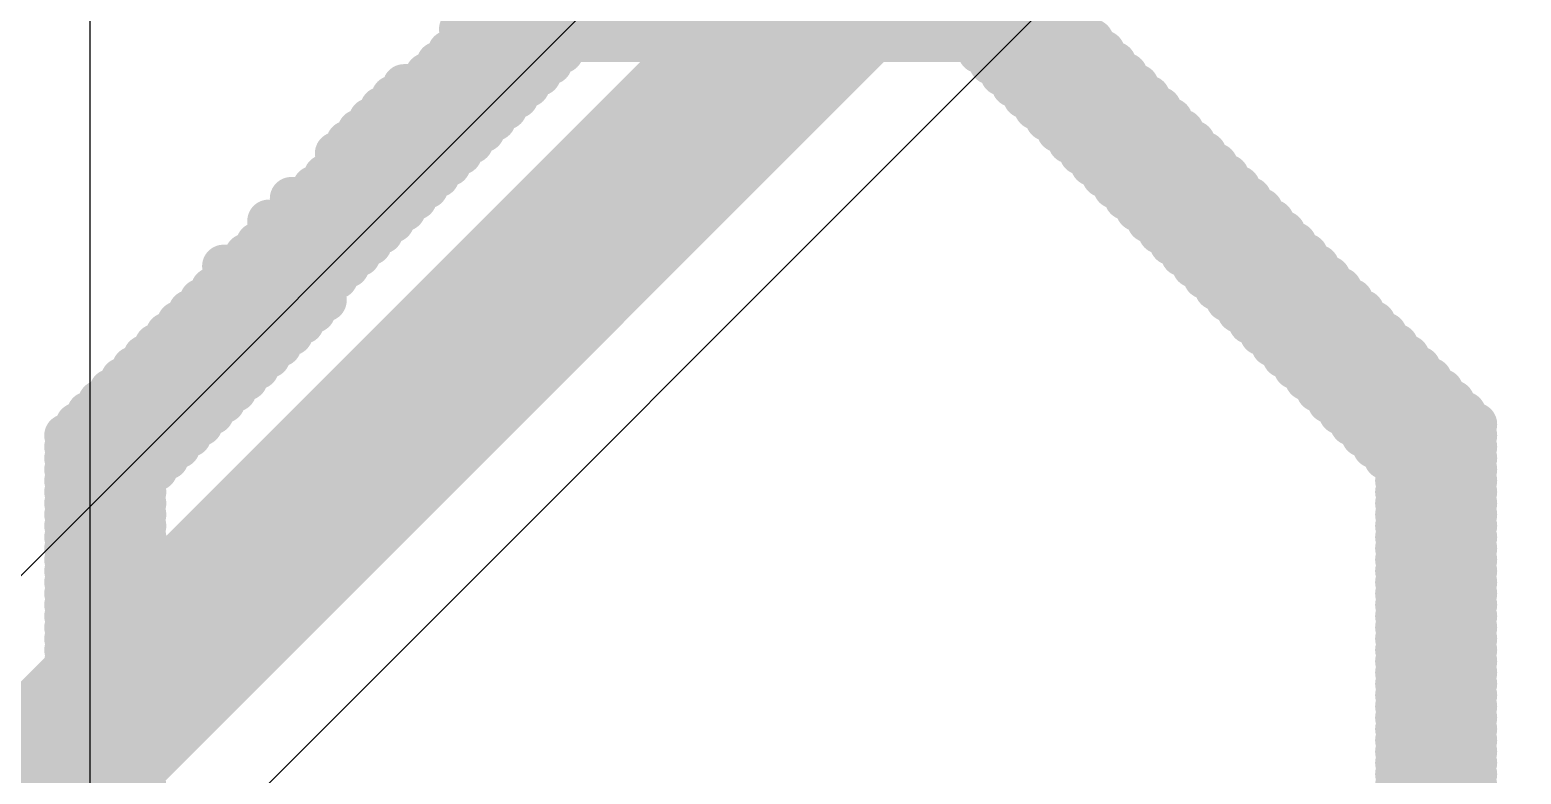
# Model space of a CAD drawing. Header units: inches. Extents: x -4 to 389, y 0 to 108.
# Drawn here: x 34.671 to 37.308, y 10.882 to 12.197 of the extents above; entities that cross this region are included whole.
import ezdxf

# ---------------------------------------------------------------- set-up
doc = ezdxf.new("R2010")
doc.units = ezdxf.units.IN
for name, color, linetype in [('Bottom Overlay', 54, 'Continuous'), ('Signal_1', 16, 'Continuous'), ('Top Layer', 1, 'Continuous')]:
    doc.layers.add(name, color=color, linetype=linetype)

msp = doc.modelspace()

# ---------------------------------------------------------------- linework, layer by layer
at = {"layer": 'Bottom Overlay', "const_width": 0.0762}
for points in [[(35.4325, 12.1984), (35.5123, 12.1984)], [(35.4724, 12.2183), (35.5322, 12.2183)], [(35.592, 12.1984), (36.3897, 12.1984)], [(36.4295, 12.2183), (36.5093, 12.2183)], [(36.4495, 12.1984), (36.5292, 12.1984)], [(35.4325, 12.1785), (35.4923, 12.1785)], [(35.5721, 12.1785), (36.4096, 12.1785)], [(36.4694, 12.1785), (36.5492, 12.1785)], [(35.4126, 12.1585), (35.4724, 12.1585)], [(35.5522, 12.1585), (35.612, 12.1585)], [(36.3498, 12.1585), (36.4295, 12.1585)], [(36.4894, 12.1585), (36.5691, 12.1585)], [(35.3727, 12.1186), (35.4325, 12.1186)], [(35.3926, 12.1386), (35.4525, 12.1386)], [(35.5123, 12.1186), (35.5721, 12.1186)], [(35.5322, 12.1386), (35.592, 12.1386)], [(36.3697, 12.1386), (36.4495, 12.1386)], [(36.3897, 12.1186), (36.4694, 12.1186)], [(36.5093, 12.1386), (36.5891, 12.1386)], [(36.5292, 12.1186), (36.609, 12.1186)], [(35.3328, 12.0987), (35.4126, 12.0987)], [(35.4923, 12.0987), (35.5522, 12.0987)], [(36.4096, 12.0987), (36.4894, 12.0987)], [(36.5492, 12.0987), (36.6289, 12.0987)], [(35.3129, 12.0788), (35.3926, 12.0788)], [(35.4724, 12.0788), (35.5322, 12.0788)], [(36.4295, 12.0788), (36.5093, 12.0788)], [(36.5691, 12.0788), (36.6489, 12.0788)], [(35.273, 12.0389), (35.3528, 12.0389)], [(35.2929, 12.0588), (35.3727, 12.0588)], [(35.4325, 12.0389), (35.4923, 12.0389)], [(35.4525, 12.0588), (35.5123, 12.0588)], [(36.4495, 12.0588), (36.5292, 12.0588)], [(36.4694, 12.0389), (36.5492, 12.0389)], [(36.5891, 12.0588), (36.6688, 12.0588)], [(36.609, 12.0389), (36.6888, 12.0389)], [(35.2531, 12.0189), (35.3328, 12.0189)], [(35.4126, 12.0189), (35.4724, 12.0189)], [(36.4894, 12.0189), (36.5691, 12.0189)], [(36.6289, 12.0189), (36.7087, 12.0189)], [(35.2331, 11.999), (35.3129, 11.999)], [(35.3926, 11.999), (35.4525, 11.999)], [(36.5093, 11.999), (36.5691, 11.999)], [(36.6489, 11.999), (36.7286, 11.999)], [(35.2132, 11.9791), (35.2929, 11.9791)], [(35.2132, 11.9591), (35.273, 11.9591)], [(35.3528, 11.9591), (35.4126, 11.9591)], [(35.3727, 11.9791), (35.4325, 11.9791)], [(36.5292, 11.9791), (36.609, 11.9791)], [(36.5492, 11.9591), (36.609, 11.9591)], [(36.6688, 11.9791), (36.7486, 11.9791)], [(36.6888, 11.9591), (36.7685, 11.9591)], [(35.1932, 11.9392), (35.2531, 11.9392)], [(35.3328, 11.9392), (35.3926, 11.9392)], [(36.5691, 11.9392), (36.6289, 11.9392)], [(36.7087, 11.9392), (36.7885, 11.9392)], [(35.1733, 11.9192), (35.2331, 11.9192)], [(35.3129, 11.9192), (35.3727, 11.9192)], [(36.5891, 11.9192), (36.6489, 11.9192)], [(36.7286, 11.9192), (36.8084, 11.9192)], [(35.1334, 11.8993), (35.2132, 11.8993)], [(35.1334, 11.8794), (35.1932, 11.8794)], [(35.273, 11.8794), (35.3328, 11.8794)], [(35.2929, 11.8993), (35.3528, 11.8993)], [(36.609, 11.8993), (36.6688, 11.8993)], [(36.6289, 11.8794), (36.6888, 11.8794)], [(36.7486, 11.8993), (36.8283, 11.8993)], [(36.7685, 11.8794), (36.8483, 11.8794)], [(35.0935, 11.8594), (35.1733, 11.8594)], [(35.2531, 11.8594), (35.3129, 11.8594)], [(36.6489, 11.8594), (36.7087, 11.8594)], [(36.7885, 11.8594), (36.8682, 11.8594)], [(35.0935, 11.8395), (35.1534, 11.8395)], [(35.2331, 11.8395), (35.2929, 11.8395)], [(36.6688, 11.8395), (36.7286, 11.8395)], [(36.8084, 11.8395), (36.8882, 11.8395)], [(35.0736, 11.8195), (35.1334, 11.8195)], [(35.2132, 11.8195), (35.273, 11.8195)], [(36.6888, 11.8195), (36.7486, 11.8195)], [(36.8283, 11.8195), (36.9081, 11.8195)], [(35.0138, 11.7797), (35.0935, 11.7797)], [(35.0537, 11.7996), (35.1135, 11.7996)], [(35.1733, 11.7797), (35.2331, 11.7797)], [(35.1932, 11.7996), (35.2531, 11.7996)], [(36.7087, 11.7996), (36.7685, 11.7996)], [(36.7286, 11.7797), (36.7885, 11.7797)], [(36.8483, 11.7996), (36.928, 11.7996)], [(36.8682, 11.7797), (36.948, 11.7797)], [(35.0138, 11.7597), (35.0736, 11.7597)], [(35.1534, 11.7597), (35.2132, 11.7597)], [(36.7486, 11.7597), (36.8084, 11.7597)], [(36.8882, 11.7597), (36.9679, 11.7597)], [(34.9938, 11.7398), (35.0537, 11.7398)], [(35.1334, 11.7398), (35.1932, 11.7398)], [(36.7685, 11.7398), (36.8283, 11.7398)], [(36.9081, 11.7398), (36.9879, 11.7398)], [(34.954, 11.6999), (35.0138, 11.6999)], [(34.9739, 11.7198), (35.0337, 11.7198)], [(35.0935, 11.6999), (35.1733, 11.6999)], [(35.1135, 11.7198), (35.1932, 11.7198)], [(36.7885, 11.7198), (36.8483, 11.7198)], [(36.8084, 11.6999), (36.8682, 11.6999)], [(36.928, 11.7198), (37.0078, 11.7198)], [(36.948, 11.6999), (37.0277, 11.6999)], [(34.934, 11.68), (34.9938, 11.68)], [(35.0736, 11.68), (35.1534, 11.68)], [(36.8283, 11.68), (36.8882, 11.68)], [(36.9679, 11.68), (37.0477, 11.68)], [(34.9141, 11.66), (34.9739, 11.66)], [(35.0537, 11.66), (35.1334, 11.66)], [(36.8483, 11.66), (36.9081, 11.66)], [(36.9879, 11.66), (37.0676, 11.66)], [(34.8742, 11.6201), (34.934, 11.6201)], [(34.8941, 11.6401), (34.954, 11.6401)], [(35.0138, 11.6201), (35.0935, 11.6201)], [(35.0337, 11.6401), (35.1135, 11.6401)], [(36.8682, 11.6401), (36.928, 11.6401)], [(36.8882, 11.6201), (36.948, 11.6201)], [(37.0078, 11.6401), (37.0876, 11.6401)], [(37.0277, 11.6201), (37.1075, 11.6201)], [(34.8543, 11.6002), (34.9141, 11.6002)], [(34.9938, 11.6002), (35.0736, 11.6002)], [(36.9081, 11.6002), (36.9679, 11.6002)], [(37.0477, 11.6002), (37.1274, 11.6002)], [(34.8343, 11.5803), (34.8941, 11.5803)], [(34.9739, 11.5803), (35.0537, 11.5803)], [(36.928, 11.5803), (36.9879, 11.5803)], [(37.0676, 11.5803), (37.1474, 11.5803)], [(34.7944, 11.5404), (34.8543, 11.5404)], [(34.8144, 11.5603), (34.8742, 11.5603)], [(34.934, 11.5404), (35.0138, 11.5404)], [(34.954, 11.5603), (35.0337, 11.5603)], [(36.948, 11.5603), (37.0078, 11.5603)], [(36.9679, 11.5404), (37.0277, 11.5404)], [(37.0876, 11.5603), (37.1673, 11.5603)], [(37.1075, 11.5404), (37.1873, 11.5404)], [(34.7745, 11.5204), (34.8343, 11.5204)], [(34.9141, 11.5204), (34.9938, 11.5204)], [(36.9879, 11.5204), (37.0477, 11.5204)], [(37.1274, 11.5204), (37.2072, 11.5204)], [(34.7546, 11.5005), (34.8144, 11.5005)], [(34.8941, 11.5005), (34.9739, 11.5005)], [(37.0078, 11.5005), (37.0676, 11.5005)], [(37.1474, 11.5005), (37.2271, 11.5005)], [(34.7346, 11.4806), (34.7944, 11.4806)], [(34.7346, 11.4606), (34.7944, 11.4606)], [(34.8543, 11.4606), (34.934, 11.4606)], [(34.8742, 11.4806), (34.954, 11.4806)], [(37.0277, 11.4806), (37.0876, 11.4806)], [(37.0477, 11.4606), (37.1075, 11.4606)], [(37.1673, 11.4806), (37.2271, 11.4806)], [(37.1873, 11.4606), (37.2271, 11.4606)], [(34.7346, 11.4407), (34.7944, 11.4407)], [(34.8343, 11.4407), (34.9141, 11.4407)], [(37.0676, 11.4407), (37.1274, 11.4407)], [(37.1873, 11.4407), (37.2271, 11.4407)], [(34.7346, 11.4207), (34.7944, 11.4207)], [(34.8343, 11.4207), (34.8941, 11.4207)], [(37.0876, 11.4207), (37.1474, 11.4207)], [(37.1873, 11.4207), (37.2271, 11.4207)], [(34.7346, 11.4008), (34.7944, 11.4008)], [(34.7346, 11.3809), (34.7944, 11.3809)], [(34.8343, 11.4008), (34.8742, 11.4008)], [(34.8343, 11.3809), (34.8742, 11.3809)], [(37.0876, 11.4008), (37.1474, 11.4008)], [(37.0876, 11.3809), (37.1474, 11.3809)], [(37.1873, 11.4008), (37.2271, 11.4008)], [(37.1873, 11.3809), (37.2271, 11.3809)], [(34.7346, 11.3609), (34.7944, 11.3609)], [(34.8343, 11.3609), (34.8742, 11.3609)], [(37.0876, 11.3609), (37.1474, 11.3609)], [(37.1873, 11.3609), (37.2271, 11.3609)], [(34.7346, 11.341), (34.7944, 11.341)], [(34.8343, 11.341), (34.8742, 11.341)], [(37.0876, 11.341), (37.1474, 11.341)], [(37.1873, 11.341), (37.2271, 11.341)], [(34.7346, 11.321), (34.7944, 11.321)], [(34.7346, 11.3011), (34.7944, 11.3011)], [(34.8343, 11.321), (34.8742, 11.321)], [(34.8343, 11.3011), (34.8742, 11.3011)], [(37.0876, 11.321), (37.1474, 11.321)], [(37.0876, 11.3011), (37.1474, 11.3011)], [(37.1873, 11.321), (37.2271, 11.321)], [(37.1873, 11.3011), (37.2271, 11.3011)], [(34.7346, 11.2812), (34.7944, 11.2812)], [(34.8343, 11.2812), (34.8742, 11.2812)], [(37.0876, 11.2812), (37.1474, 11.2812)], [(37.1873, 11.2812), (37.2271, 11.2812)], [(34.7346, 11.2612), (34.7944, 11.2612)], [(34.8343, 11.2612), (34.8742, 11.2612)], [(37.0876, 11.2612), (37.1474, 11.2612)], [(37.1873, 11.2612), (37.2271, 11.2612)], [(34.7346, 11.2413), (34.7944, 11.2413)], [(34.7346, 11.2213), (34.7944, 11.2213)], [(34.8343, 11.2413), (34.8742, 11.2413)], [(34.8343, 11.2213), (34.8742, 11.2213)], [(37.0876, 11.2413), (37.1474, 11.2413)], [(37.0876, 11.2213), (37.1474, 11.2213)], [(37.1873, 11.2413), (37.2271, 11.2413)], [(37.1873, 11.2213), (37.2271, 11.2213)], [(34.7346, 11.2014), (34.7944, 11.2014)], [(34.8343, 11.2014), (34.8742, 11.2014)], [(37.0876, 11.2014), (37.1474, 11.2014)], [(37.1873, 11.2014), (37.2271, 11.2014)], [(34.7346, 11.1815), (34.7944, 11.1815)], [(34.8343, 11.1815), (34.8742, 11.1815)], [(37.0876, 11.1815), (37.1474, 11.1815)], [(37.1873, 11.1815), (37.2271, 11.1815)], [(34.7346, 11.1615), (34.7944, 11.1615)], [(34.7346, 11.1416), (34.7944, 11.1416)], [(34.8343, 11.1615), (34.8742, 11.1615)], [(34.8343, 11.1416), (34.8742, 11.1416)], [(37.0876, 11.1615), (37.1474, 11.1615)], [(37.0876, 11.1416), (37.1474, 11.1416)], [(37.1873, 11.1615), (37.2271, 11.1615)], [(37.1873, 11.1416), (37.2271, 11.1416)], [(34.7346, 11.1216), (34.7944, 11.1216)], [(34.8343, 11.1216), (34.8742, 11.1216)], [(37.0876, 11.1216), (37.1474, 11.1216)], [(37.1873, 11.1216), (37.2271, 11.1216)], [(34.7346, 11.1017), (34.7944, 11.1017)], [(34.8343, 11.1017), (34.8742, 11.1017)], [(37.0876, 11.1017), (37.1474, 11.1017)], [(37.1873, 11.1017), (37.2271, 11.1017)], [(34.7346, 11.0818), (34.7944, 11.0818)], [(34.8343, 11.0818), (34.8742, 11.0818)], [(37.0876, 11.0818), (37.1474, 11.0818)], [(37.1873, 11.0818), (37.2271, 11.0818)], [(34.7346, 11.0618), (34.7944, 11.0618)], [(34.7346, 11.0419), (34.7944, 11.0419)], [(34.8343, 11.0618), (34.8742, 11.0618)], [(34.8343, 11.0419), (34.8742, 11.0419)], [(37.0876, 11.0618), (37.1474, 11.0618)], [(37.0876, 11.0419), (37.1474, 11.0419)], [(37.1873, 11.0618), (37.2271, 11.0618)], [(37.1873, 11.0419), (37.2271, 11.0419)], [(34.7346, 11.0219), (34.7944, 11.0219)], [(34.8343, 11.0219), (34.8742, 11.0219)], [(37.0876, 11.0219), (37.1474, 11.0219)], [(37.1873, 11.0219), (37.2271, 11.0219)], [(34.7346, 11.002), (34.7944, 11.002)], [(34.8343, 11.002), (34.8742, 11.002)], [(37.0876, 11.002), (37.1474, 11.002)], [(37.1873, 11.002), (37.2271, 11.002)], [(34.7346, 10.9821), (34.7745, 10.9821)], [(34.7346, 10.9621), (34.7745, 10.9621)], [(34.8343, 10.9821), (34.8742, 10.9821)], [(34.8343, 10.9621), (34.8742, 10.9621)], [(37.0876, 10.9821), (37.1474, 10.9821)], [(37.0876, 10.9621), (37.1474, 10.9621)], [(37.1873, 10.9821), (37.2271, 10.9821)], [(37.1873, 10.9621), (37.2271, 10.9621)], [(34.7346, 10.9422), (34.7745, 10.9422)], [(34.8343, 10.9422), (34.8742, 10.9422)], [(37.0876, 10.9422), (37.1474, 10.9422)], [(37.1873, 10.9422), (37.2271, 10.9422)], [(34.7346, 10.9222), (34.7745, 10.9222)], [(34.8343, 10.9222), (34.8742, 10.9222)], [(37.0876, 10.9222), (37.1474, 10.9222)], [(37.1873, 10.9222), (37.2271, 10.9222)], [(34.7346, 10.9023), (34.7745, 10.9023)], [(34.7346, 10.8824), (34.7745, 10.8824)], [(34.8343, 10.9023), (34.8742, 10.9023)], [(34.8343, 10.8824), (34.8742, 10.8824)], [(37.0876, 10.9023), (37.1474, 10.9023)], [(37.0876, 10.8824), (37.1474, 10.8824)], [(37.1873, 10.9023), (37.2271, 10.9023)], [(37.1873, 10.8824), (37.2271, 10.8824)], [(34.7346, 10.8624), (34.7745, 10.8624)], [(34.8343, 10.8624), (34.8742, 10.8624)], [(37.0876, 10.8624), (37.1474, 10.8624)], [(37.1873, 10.8624), (37.2271, 10.8624)]]:
    msp.add_lwpolyline(points, dxfattribs=at)
at = {"layer": 'Bottom Overlay', "const_width": 0.0381}
for points in [[(35.4135, 12.1984, 1), (35.4516, 12.1984, 1)], [(35.4534, 12.2183, 1), (35.4915, 12.2183, 1)], [(35.4932, 12.1984, 1), (35.5313, 12.1984, 1)], [(35.5132, 12.2183, 1), (35.5513, 12.2183, 1)], [(35.573, 12.1984, 1), (35.6111, 12.1984, 1)], [(36.3706, 12.1984, 1), (36.4087, 12.1984, 1)], [(36.4105, 12.2183, 1), (36.4486, 12.2183, 1)], [(36.4304, 12.1984, 1), (36.4685, 12.1984, 1)], [(36.4902, 12.2183, 1), (36.5283, 12.2183, 1)], [(36.5102, 12.1984, 1), (36.5483, 12.1984, 1)], [(35.4135, 12.1785, 1), (35.4516, 12.1785, 1)], [(35.4733, 12.1785, 1), (35.5114, 12.1785, 1)], [(35.5531, 12.1785, 1), (35.5912, 12.1785, 1)], [(36.3905, 12.1785, 1), (36.4286, 12.1785, 1)], [(36.4504, 12.1785, 1), (36.4885, 12.1785, 1)], [(36.5301, 12.1785, 1), (36.5682, 12.1785, 1)], [(35.3935, 12.1585, 1), (35.4316, 12.1585, 1)], [(35.4534, 12.1585, 1), (35.4915, 12.1585, 1)], [(35.5331, 12.1585, 1), (35.5712, 12.1585, 1)], [(35.5929, 12.1585, 1), (35.631, 12.1585, 1)], [(36.3307, 12.1585, 1), (36.3688, 12.1585, 1)], [(36.4105, 12.1585, 1), (36.4486, 12.1585, 1)], [(36.4703, 12.1585, 1), (36.5084, 12.1585, 1)], [(36.5501, 12.1585, 1), (36.5882, 12.1585, 1)], [(35.3537, 12.1186, 1), (35.3918, 12.1186, 1)], [(35.3736, 12.1386, 1), (35.4117, 12.1386, 1)], [(35.4135, 12.1186, 1), (35.4516, 12.1186, 1)], [(35.4334, 12.1386, 1), (35.4715, 12.1386, 1)], [(35.4932, 12.1186, 1), (35.5313, 12.1186, 1)], [(35.5132, 12.1386, 1), (35.5513, 12.1386, 1)], [(35.5531, 12.1186, 1), (35.5912, 12.1186, 1)], [(35.573, 12.1386, 1), (35.6111, 12.1386, 1)], [(36.3507, 12.1386, 1), (36.3888, 12.1386, 1)], [(36.3706, 12.1186, 1), (36.4087, 12.1186, 1)], [(36.4304, 12.1386, 1), (36.4685, 12.1386, 1)], [(36.4504, 12.1186, 1), (36.4885, 12.1186, 1)], [(36.4902, 12.1386, 1), (36.5283, 12.1386, 1)], [(36.5102, 12.1186, 1), (36.5483, 12.1186, 1)], [(36.57, 12.1386, 1), (36.6081, 12.1386, 1)], [(36.5899, 12.1186, 1), (36.628, 12.1186, 1)], [(35.3138, 12.0987, 1), (35.3519, 12.0987, 1)], [(35.3935, 12.0987, 1), (35.4316, 12.0987, 1)], [(35.4733, 12.0987, 1), (35.5114, 12.0987, 1)], [(35.5331, 12.0987, 1), (35.5712, 12.0987, 1)], [(36.3905, 12.0987, 1), (36.4286, 12.0987, 1)], [(36.4703, 12.0987, 1), (36.5084, 12.0987, 1)], [(36.5301, 12.0987, 1), (36.5682, 12.0987, 1)], [(36.6099, 12.0987, 1), (36.648, 12.0987, 1)], [(35.2938, 12.0788, 1), (35.3319, 12.0788, 1)], [(35.3736, 12.0788, 1), (35.4117, 12.0788, 1)], [(35.4534, 12.0788, 1), (35.4915, 12.0788, 1)], [(35.5132, 12.0788, 1), (35.5513, 12.0788, 1)], [(36.4105, 12.0788, 1), (36.4486, 12.0788, 1)], [(36.4902, 12.0788, 1), (36.5283, 12.0788, 1)], [(36.5501, 12.0788, 1), (36.5882, 12.0788, 1)], [(36.6298, 12.0788, 1), (36.6679, 12.0788, 1)], [(35.254, 12.0389, 1), (35.2921, 12.0389, 1)], [(35.2739, 12.0588, 1), (35.312, 12.0588, 1)], [(35.3337, 12.0389, 1), (35.3718, 12.0389, 1)], [(35.3537, 12.0588, 1), (35.3918, 12.0588, 1)], [(35.4135, 12.0389, 1), (35.4516, 12.0389, 1)], [(35.4334, 12.0588, 1), (35.4715, 12.0588, 1)], [(35.4733, 12.0389, 1), (35.5114, 12.0389, 1)], [(35.4932, 12.0588, 1), (35.5313, 12.0588, 1)], [(36.4304, 12.0588, 1), (36.4685, 12.0588, 1)], [(36.4504, 12.0389, 1), (36.4885, 12.0389, 1)], [(36.5102, 12.0588, 1), (36.5483, 12.0588, 1)], [(36.5301, 12.0389, 1), (36.5682, 12.0389, 1)], [(36.57, 12.0588, 1), (36.6081, 12.0588, 1)], [(36.5899, 12.0389, 1), (36.628, 12.0389, 1)], [(36.6498, 12.0588, 1), (36.6879, 12.0588, 1)], [(36.6697, 12.0389, 1), (36.7078, 12.0389, 1)], [(35.234, 12.0189, 1), (35.2721, 12.0189, 1)], [(35.3138, 12.0189, 1), (35.3519, 12.0189, 1)], [(35.3935, 12.0189, 1), (35.4316, 12.0189, 1)], [(35.4534, 12.0189, 1), (35.4915, 12.0189, 1)], [(36.4703, 12.0189, 1), (36.5084, 12.0189, 1)], [(36.5501, 12.0189, 1), (36.5882, 12.0189, 1)], [(36.6099, 12.0189, 1), (36.648, 12.0189, 1)], [(36.6896, 12.0189, 1), (36.7277, 12.0189, 1)], [(35.2141, 11.999, 1), (35.2522, 11.999, 1)], [(35.2938, 11.999, 1), (35.3319, 11.999, 1)], [(35.3736, 11.999, 1), (35.4117, 11.999, 1)], [(35.4334, 11.999, 1), (35.4715, 11.999, 1)], [(36.4902, 11.999, 1), (36.5283, 11.999, 1)], [(36.5501, 11.999, 1), (36.5882, 11.999, 1)], [(36.6298, 11.999, 1), (36.6679, 11.999, 1)], [(36.7096, 11.999, 1), (36.7477, 11.999, 1)], [(35.1941, 11.9791, 1), (35.2322, 11.9791, 1)], [(35.1941, 11.9591, 1), (35.2322, 11.9591, 1)], [(35.254, 11.9591, 1), (35.2921, 11.9591, 1)], [(35.2739, 11.9791, 1), (35.312, 11.9791, 1)], [(35.3337, 11.9591, 1), (35.3718, 11.9591, 1)], [(35.3537, 11.9791, 1), (35.3918, 11.9791, 1)], [(35.3935, 11.9591, 1), (35.4316, 11.9591, 1)], [(35.4135, 11.9791, 1), (35.4516, 11.9791, 1)], [(36.5102, 11.9791, 1), (36.5483, 11.9791, 1)], [(36.5301, 11.9591, 1), (36.5682, 11.9591, 1)], [(36.5899, 11.9791, 1), (36.628, 11.9791, 1)], [(36.5899, 11.9591, 1), (36.628, 11.9591, 1)], [(36.6498, 11.9791, 1), (36.6879, 11.9791, 1)], [(36.6697, 11.9591, 1), (36.7078, 11.9591, 1)], [(36.7295, 11.9791, 1), (36.7676, 11.9791, 1)], [(36.7495, 11.9591, 1), (36.7876, 11.9591, 1)], [(35.1742, 11.9392, 1), (35.2123, 11.9392, 1)], [(35.234, 11.9392, 1), (35.2721, 11.9392, 1)], [(35.3138, 11.9392, 1), (35.3519, 11.9392, 1)], [(35.3736, 11.9392, 1), (35.4117, 11.9392, 1)], [(36.5501, 11.9392, 1), (36.5882, 11.9392, 1)], [(36.6099, 11.9392, 1), (36.648, 11.9392, 1)], [(36.6896, 11.9392, 1), (36.7277, 11.9392, 1)], [(36.7694, 11.9392, 1), (36.8075, 11.9392, 1)], [(35.1543, 11.9192, 1), (35.1924, 11.9192, 1)], [(35.2141, 11.9192, 1), (35.2522, 11.9192, 1)], [(35.2938, 11.9192, 1), (35.3319, 11.9192, 1)], [(35.3537, 11.9192, 1), (35.3918, 11.9192, 1)], [(36.57, 11.9192, 1), (36.6081, 11.9192, 1)], [(36.6298, 11.9192, 1), (36.6679, 11.9192, 1)], [(36.7096, 11.9192, 1), (36.7477, 11.9192, 1)], [(36.7893, 11.9192, 1), (36.8274, 11.9192, 1)], [(35.1144, 11.8993, 1), (35.1525, 11.8993, 1)], [(35.1144, 11.8794, 1), (35.1525, 11.8794, 1)], [(35.1742, 11.8794, 1), (35.2123, 11.8794, 1)], [(35.1941, 11.8993, 1), (35.2322, 11.8993, 1)], [(35.254, 11.8794, 1), (35.2921, 11.8794, 1)], [(35.2739, 11.8993, 1), (35.312, 11.8993, 1)], [(35.3138, 11.8794, 1), (35.3519, 11.8794, 1)], [(35.3337, 11.8993, 1), (35.3718, 11.8993, 1)], [(36.5899, 11.8993, 1), (36.628, 11.8993, 1)], [(36.6099, 11.8794, 1), (36.648, 11.8794, 1)], [(36.6498, 11.8993, 1), (36.6879, 11.8993, 1)], [(36.6697, 11.8794, 1), (36.7078, 11.8794, 1)], [(36.7295, 11.8993, 1), (36.7676, 11.8993, 1)], [(36.7495, 11.8794, 1), (36.7876, 11.8794, 1)], [(36.8093, 11.8993, 1), (36.8474, 11.8993, 1)], [(36.8292, 11.8794, 1), (36.8673, 11.8794, 1)], [(35.0745, 11.8594, 1), (35.1126, 11.8594, 1)], [(35.1543, 11.8594, 1), (35.1924, 11.8594, 1)], [(35.234, 11.8594, 1), (35.2721, 11.8594, 1)], [(35.2938, 11.8594, 1), (35.3319, 11.8594, 1)], [(36.6298, 11.8594, 1), (36.6679, 11.8594, 1)], [(36.6896, 11.8594, 1), (36.7277, 11.8594, 1)], [(36.7694, 11.8594, 1), (36.8075, 11.8594, 1)], [(36.8492, 11.8594, 1), (36.8873, 11.8594, 1)], [(35.0745, 11.8395, 1), (35.1126, 11.8395, 1)], [(35.1343, 11.8395, 1), (35.1724, 11.8395, 1)], [(35.2141, 11.8395, 1), (35.2522, 11.8395, 1)], [(35.2739, 11.8395, 1), (35.312, 11.8395, 1)], [(36.6498, 11.8395, 1), (36.6879, 11.8395, 1)], [(36.7096, 11.8395, 1), (36.7477, 11.8395, 1)], [(36.7893, 11.8395, 1), (36.8274, 11.8395, 1)], [(36.8691, 11.8395, 1), (36.9072, 11.8395, 1)], [(35.0546, 11.8195, 1), (35.0927, 11.8195, 1)], [(35.1144, 11.8195, 1), (35.1525, 11.8195, 1)], [(35.1941, 11.8195, 1), (35.2322, 11.8195, 1)], [(35.254, 11.8195, 1), (35.2921, 11.8195, 1)], [(36.6697, 11.8195, 1), (36.7078, 11.8195, 1)], [(36.7295, 11.8195, 1), (36.7676, 11.8195, 1)], [(36.8093, 11.8195, 1), (36.8474, 11.8195, 1)], [(36.889, 11.8195, 1), (36.9271, 11.8195, 1)], [(34.9947, 11.7797, 1), (35.0328, 11.7797, 1)], [(35.0346, 11.7996, 1), (35.0727, 11.7996, 1)], [(35.0745, 11.7797, 1), (35.1126, 11.7797, 1)], [(35.0944, 11.7996, 1), (35.1325, 11.7996, 1)], [(35.1543, 11.7797, 1), (35.1924, 11.7797, 1)], [(35.1742, 11.7996, 1), (35.2123, 11.7996, 1)], [(35.2141, 11.7797, 1), (35.2522, 11.7797, 1)], [(35.234, 11.7996, 1), (35.2721, 11.7996, 1)], [(36.6896, 11.7996, 1), (36.7277, 11.7996, 1)], [(36.7096, 11.7797, 1), (36.7477, 11.7797, 1)], [(36.7495, 11.7996, 1), (36.7876, 11.7996, 1)], [(36.7694, 11.7797, 1), (36.8075, 11.7797, 1)], [(36.8292, 11.7996, 1), (36.8673, 11.7996, 1)], [(36.8492, 11.7797, 1), (36.8873, 11.7797, 1)], [(36.909, 11.7996, 1), (36.9471, 11.7996, 1)], [(36.9289, 11.7797, 1), (36.967, 11.7797, 1)], [(34.9947, 11.7597, 1), (35.0328, 11.7597, 1)], [(35.0546, 11.7597, 1), (35.0927, 11.7597, 1)], [(35.1343, 11.7597, 1), (35.1724, 11.7597, 1)], [(35.1941, 11.7597, 1), (35.2322, 11.7597, 1)], [(36.7295, 11.7597, 1), (36.7676, 11.7597, 1)], [(36.7893, 11.7597, 1), (36.8274, 11.7597, 1)], [(36.8691, 11.7597, 1), (36.9072, 11.7597, 1)], [(36.9489, 11.7597, 1), (36.987, 11.7597, 1)], [(34.9748, 11.7398, 1), (35.0129, 11.7398, 1)], [(35.0346, 11.7398, 1), (35.0727, 11.7398, 1)], [(35.1144, 11.7398, 1), (35.1525, 11.7398, 1)], [(35.1742, 11.7398, 1), (35.2123, 11.7398, 1)], [(36.7495, 11.7398, 1), (36.7876, 11.7398, 1)], [(36.8093, 11.7398, 1), (36.8474, 11.7398, 1)], [(36.889, 11.7398, 1), (36.9271, 11.7398, 1)], [(36.9688, 11.7398, 1), (37.0069, 11.7398, 1)], [(34.9349, 11.6999, 1), (34.973, 11.6999, 1)], [(34.9549, 11.7198, 1), (34.993, 11.7198, 1)], [(34.9947, 11.6999, 1), (35.0328, 11.6999, 1)], [(35.0147, 11.7198, 1), (35.0528, 11.7198, 1)], [(35.0745, 11.6999, 1), (35.1126, 11.6999, 1)], [(35.0944, 11.7198, 1), (35.1325, 11.7198, 1)], [(35.1543, 11.6999, 1), (35.1924, 11.6999, 1)], [(35.1742, 11.7198, 1), (35.2123, 11.7198, 1)], [(36.7694, 11.7198, 1), (36.8075, 11.7198, 1)], [(36.7893, 11.6999, 1), (36.8274, 11.6999, 1)], [(36.8292, 11.7198, 1), (36.8673, 11.7198, 1)], [(36.8492, 11.6999, 1), (36.8873, 11.6999, 1)], [(36.909, 11.7198, 1), (36.9471, 11.7198, 1)], [(36.9289, 11.6999, 1), (36.967, 11.6999, 1)], [(36.9888, 11.7198, 1), (37.0269, 11.7198, 1)], [(37.0087, 11.6999, 1), (37.0468, 11.6999, 1)], [(34.915, 11.68, 1), (34.9531, 11.68, 1)], [(34.9748, 11.68, 1), (35.0129, 11.68, 1)], [(35.0546, 11.68, 1), (35.0927, 11.68, 1)], [(35.1343, 11.68, 1), (35.1724, 11.68, 1)], [(36.8093, 11.68, 1), (36.8474, 11.68, 1)], [(36.8691, 11.68, 1), (36.9072, 11.68, 1)], [(36.9489, 11.68, 1), (36.987, 11.68, 1)], [(37.0286, 11.68, 1), (37.0667, 11.68, 1)], [(34.895, 11.66, 1), (34.9331, 11.66, 1)], [(34.9549, 11.66, 1), (34.993, 11.66, 1)], [(35.0346, 11.66, 1), (35.0727, 11.66, 1)], [(35.1144, 11.66, 1), (35.1525, 11.66, 1)], [(36.8292, 11.66, 1), (36.8673, 11.66, 1)], [(36.889, 11.66, 1), (36.9271, 11.66, 1)], [(36.9688, 11.66, 1), (37.0069, 11.66, 1)], [(37.0486, 11.66, 1), (37.0867, 11.66, 1)], [(34.8552, 11.6201, 1), (34.8933, 11.6201, 1)], [(34.8751, 11.6401, 1), (34.9132, 11.6401, 1)], [(34.915, 11.6201, 1), (34.9531, 11.6201, 1)], [(34.9349, 11.6401, 1), (34.973, 11.6401, 1)], [(34.9947, 11.6201, 1), (35.0328, 11.6201, 1)], [(35.0147, 11.6401, 1), (35.0528, 11.6401, 1)], [(35.0745, 11.6201, 1), (35.1126, 11.6201, 1)], [(35.0944, 11.6401, 1), (35.1325, 11.6401, 1)], [(36.8492, 11.6401, 1), (36.8873, 11.6401, 1)], [(36.8691, 11.6201, 1), (36.9072, 11.6201, 1)], [(36.909, 11.6401, 1), (36.9471, 11.6401, 1)], [(36.9289, 11.6201, 1), (36.967, 11.6201, 1)], [(36.9888, 11.6401, 1), (37.0269, 11.6401, 1)], [(37.0087, 11.6201, 1), (37.0468, 11.6201, 1)], [(37.0685, 11.6401, 1), (37.1066, 11.6401, 1)], [(37.0885, 11.6201, 1), (37.1266, 11.6201, 1)], [(34.8352, 11.6002, 1), (34.8733, 11.6002, 1)], [(34.895, 11.6002, 1), (34.9331, 11.6002, 1)], [(34.9748, 11.6002, 1), (35.0129, 11.6002, 1)], [(35.0546, 11.6002, 1), (35.0927, 11.6002, 1)], [(36.889, 11.6002, 1), (36.9271, 11.6002, 1)], [(36.9489, 11.6002, 1), (36.987, 11.6002, 1)], [(37.0286, 11.6002, 1), (37.0667, 11.6002, 1)], [(37.1084, 11.6002, 1), (37.1465, 11.6002, 1)], [(34.8153, 11.5803, 1), (34.8534, 11.5803, 1)], [(34.8751, 11.5803, 1), (34.9132, 11.5803, 1)], [(34.9549, 11.5803, 1), (34.993, 11.5803, 1)], [(35.0346, 11.5803, 1), (35.0727, 11.5803, 1)], [(36.909, 11.5803, 1), (36.9471, 11.5803, 1)], [(36.9688, 11.5803, 1), (37.0069, 11.5803, 1)], [(37.0486, 11.5803, 1), (37.0867, 11.5803, 1)], [(37.1283, 11.5803, 1), (37.1664, 11.5803, 1)], [(34.7754, 11.5404, 1), (34.8135, 11.5404, 1)], [(34.7953, 11.5603, 1), (34.8334, 11.5603, 1)], [(34.8352, 11.5404, 1), (34.8733, 11.5404, 1)], [(34.8552, 11.5603, 1), (34.8933, 11.5603, 1)], [(34.915, 11.5404, 1), (34.9531, 11.5404, 1)], [(34.9349, 11.5603, 1), (34.973, 11.5603, 1)], [(34.9947, 11.5404, 1), (35.0328, 11.5404, 1)], [(35.0147, 11.5603, 1), (35.0528, 11.5603, 1)], [(36.9289, 11.5603, 1), (36.967, 11.5603, 1)], [(36.9489, 11.5404, 1), (36.987, 11.5404, 1)], [(36.9888, 11.5603, 1), (37.0269, 11.5603, 1)], [(37.0087, 11.5404, 1), (37.0468, 11.5404, 1)], [(37.0685, 11.5603, 1), (37.1066, 11.5603, 1)], [(37.0885, 11.5404, 1), (37.1266, 11.5404, 1)], [(37.1483, 11.5603, 1), (37.1864, 11.5603, 1)], [(37.1682, 11.5404, 1), (37.2063, 11.5404, 1)], [(34.7555, 11.5204, 1), (34.7936, 11.5204, 1)], [(34.8153, 11.5204, 1), (34.8534, 11.5204, 1)], [(34.895, 11.5204, 1), (34.9331, 11.5204, 1)], [(34.9748, 11.5204, 1), (35.0129, 11.5204, 1)], [(36.9688, 11.5204, 1), (37.0069, 11.5204, 1)], [(37.0286, 11.5204, 1), (37.0667, 11.5204, 1)], [(37.1084, 11.5204, 1), (37.1465, 11.5204, 1)], [(37.1882, 11.5204, 1), (37.2263, 11.5204, 1)], [(34.7355, 11.5005, 1), (34.7736, 11.5005, 1)], [(34.7953, 11.5005, 1), (34.8334, 11.5005, 1)], [(34.8751, 11.5005, 1), (34.9132, 11.5005, 1)], [(34.9549, 11.5005, 1), (34.993, 11.5005, 1)], [(36.9888, 11.5005, 1), (37.0269, 11.5005, 1)], [(37.0486, 11.5005, 1), (37.0867, 11.5005, 1)], [(37.1283, 11.5005, 1), (37.1664, 11.5005, 1)], [(37.2081, 11.5005, 1), (37.2462, 11.5005, 1)], [(34.7156, 11.4806, 1), (34.7537, 11.4806, 1)], [(34.7156, 11.4606, 1), (34.7537, 11.4606, 1)], [(34.7754, 11.4806, 1), (34.8135, 11.4806, 1)], [(34.7754, 11.4606, 1), (34.8135, 11.4606, 1)], [(34.8352, 11.4606, 1), (34.8733, 11.4606, 1)], [(34.8552, 11.4806, 1), (34.8933, 11.4806, 1)], [(34.915, 11.4606, 1), (34.9531, 11.4606, 1)], [(34.9349, 11.4806, 1), (34.973, 11.4806, 1)], [(37.0087, 11.4806, 1), (37.0468, 11.4806, 1)], [(37.0286, 11.4606, 1), (37.0667, 11.4606, 1)], [(37.0685, 11.4806, 1), (37.1066, 11.4806, 1)], [(37.0885, 11.4606, 1), (37.1266, 11.4606, 1)], [(37.1483, 11.4806, 1), (37.1864, 11.4806, 1)], [(37.1682, 11.4606, 1), (37.2063, 11.4606, 1)], [(37.2081, 11.4806, 1), (37.2462, 11.4806, 1)], [(37.2081, 11.4606, 1), (37.2462, 11.4606, 1)], [(34.7156, 11.4407, 1), (34.7537, 11.4407, 1)], [(34.7754, 11.4407, 1), (34.8135, 11.4407, 1)], [(34.8153, 11.4407, 1), (34.8534, 11.4407, 1)], [(34.895, 11.4407, 1), (34.9331, 11.4407, 1)], [(37.0486, 11.4407, 1), (37.0867, 11.4407, 1)], [(37.1084, 11.4407, 1), (37.1465, 11.4407, 1)], [(37.1682, 11.4407, 1), (37.2063, 11.4407, 1)], [(37.2081, 11.4407, 1), (37.2462, 11.4407, 1)], [(34.7156, 11.4207, 1), (34.7537, 11.4207, 1)], [(34.7754, 11.4207, 1), (34.8135, 11.4207, 1)], [(34.8153, 11.4207, 1), (34.8534, 11.4207, 1)], [(34.8751, 11.4207, 1), (34.9132, 11.4207, 1)], [(37.0685, 11.4207, 1), (37.1066, 11.4207, 1)], [(37.1283, 11.4207, 1), (37.1664, 11.4207, 1)], [(37.1682, 11.4207, 1), (37.2063, 11.4207, 1)], [(37.2081, 11.4207, 1), (37.2462, 11.4207, 1)], [(34.7156, 11.4008, 1), (34.7537, 11.4008, 1)], [(34.7156, 11.3809, 1), (34.7537, 11.3809, 1)], [(34.7754, 11.4008, 1), (34.8135, 11.4008, 1)], [(34.7754, 11.3809, 1), (34.8135, 11.3809, 1)], [(34.8153, 11.4008, 1), (34.8534, 11.4008, 1)], [(34.8153, 11.3809, 1), (34.8534, 11.3809, 1)], [(34.8552, 11.4008, 1), (34.8933, 11.4008, 1)], [(34.8552, 11.3809, 1), (34.8933, 11.3809, 1)], [(37.0685, 11.4008, 1), (37.1066, 11.4008, 1)], [(37.0685, 11.3809, 1), (37.1066, 11.3809, 1)], [(37.1283, 11.4008, 1), (37.1664, 11.4008, 1)], [(37.1283, 11.3809, 1), (37.1664, 11.3809, 1)], [(37.1682, 11.4008, 1), (37.2063, 11.4008, 1)], [(37.1682, 11.3809, 1), (37.2063, 11.3809, 1)], [(37.2081, 11.4008, 1), (37.2462, 11.4008, 1)], [(37.2081, 11.3809, 1), (37.2462, 11.3809, 1)], [(34.7156, 11.3609, 1), (34.7537, 11.3609, 1)], [(34.7754, 11.3609, 1), (34.8135, 11.3609, 1)], [(34.8153, 11.3609, 1), (34.8534, 11.3609, 1)], [(34.8552, 11.3609, 1), (34.8933, 11.3609, 1)], [(37.0685, 11.3609, 1), (37.1066, 11.3609, 1)], [(37.1283, 11.3609, 1), (37.1664, 11.3609, 1)], [(37.1682, 11.3609, 1), (37.2063, 11.3609, 1)], [(37.2081, 11.3609, 1), (37.2462, 11.3609, 1)], [(34.7156, 11.341, 1), (34.7537, 11.341, 1)], [(34.7754, 11.341, 1), (34.8135, 11.341, 1)], [(34.8153, 11.341, 1), (34.8534, 11.341, 1)], [(34.8552, 11.341, 1), (34.8933, 11.341, 1)], [(37.0685, 11.341, 1), (37.1066, 11.341, 1)], [(37.1283, 11.341, 1), (37.1664, 11.341, 1)], [(37.1682, 11.341, 1), (37.2063, 11.341, 1)], [(37.2081, 11.341, 1), (37.2462, 11.341, 1)], [(34.7156, 11.321, 1), (34.7537, 11.321, 1)], [(34.7156, 11.3011, 1), (34.7537, 11.3011, 1)], [(34.7754, 11.321, 1), (34.8135, 11.321, 1)], [(34.7754, 11.3011, 1), (34.8135, 11.3011, 1)], [(34.8153, 11.321, 1), (34.8534, 11.321, 1)], [(34.8153, 11.3011, 1), (34.8534, 11.3011, 1)], [(34.8552, 11.321, 1), (34.8933, 11.321, 1)], [(34.8552, 11.3011, 1), (34.8933, 11.3011, 1)], [(37.0685, 11.321, 1), (37.1066, 11.321, 1)], [(37.0685, 11.3011, 1), (37.1066, 11.3011, 1)], [(37.1283, 11.321, 1), (37.1664, 11.321, 1)], [(37.1283, 11.3011, 1), (37.1664, 11.3011, 1)], [(37.1682, 11.321, 1), (37.2063, 11.321, 1)], [(37.1682, 11.3011, 1), (37.2063, 11.3011, 1)], [(37.2081, 11.321, 1), (37.2462, 11.321, 1)], [(37.2081, 11.3011, 1), (37.2462, 11.3011, 1)], [(34.7156, 11.2812, 1), (34.7537, 11.2812, 1)], [(34.7754, 11.2812, 1), (34.8135, 11.2812, 1)], [(34.8153, 11.2812, 1), (34.8534, 11.2812, 1)], [(34.8552, 11.2812, 1), (34.8933, 11.2812, 1)], [(37.0685, 11.2812, 1), (37.1066, 11.2812, 1)], [(37.1283, 11.2812, 1), (37.1664, 11.2812, 1)], [(37.1682, 11.2812, 1), (37.2063, 11.2812, 1)], [(37.2081, 11.2812, 1), (37.2462, 11.2812, 1)], [(34.7156, 11.2612, 1), (34.7537, 11.2612, 1)], [(34.7754, 11.2612, 1), (34.8135, 11.2612, 1)], [(34.8153, 11.2612, 1), (34.8534, 11.2612, 1)], [(34.8552, 11.2612, 1), (34.8933, 11.2612, 1)], [(37.0685, 11.2612, 1), (37.1066, 11.2612, 1)], [(37.1283, 11.2612, 1), (37.1664, 11.2612, 1)], [(37.1682, 11.2612, 1), (37.2063, 11.2612, 1)], [(37.2081, 11.2612, 1), (37.2462, 11.2612, 1)], [(34.7156, 11.2413, 1), (34.7537, 11.2413, 1)], [(34.7156, 11.2213, 1), (34.7537, 11.2213, 1)], [(34.7754, 11.2413, 1), (34.8135, 11.2413, 1)], [(34.7754, 11.2213, 1), (34.8135, 11.2213, 1)], [(34.8153, 11.2413, 1), (34.8534, 11.2413, 1)], [(34.8153, 11.2213, 1), (34.8534, 11.2213, 1)], [(34.8552, 11.2413, 1), (34.8933, 11.2413, 1)], [(34.8552, 11.2213, 1), (34.8933, 11.2213, 1)], [(37.0685, 11.2413, 1), (37.1066, 11.2413, 1)], [(37.0685, 11.2213, 1), (37.1066, 11.2213, 1)], [(37.1283, 11.2413, 1), (37.1664, 11.2413, 1)], [(37.1283, 11.2213, 1), (37.1664, 11.2213, 1)], [(37.1682, 11.2413, 1), (37.2063, 11.2413, 1)], [(37.1682, 11.2213, 1), (37.2063, 11.2213, 1)], [(37.2081, 11.2413, 1), (37.2462, 11.2413, 1)], [(37.2081, 11.2213, 1), (37.2462, 11.2213, 1)], [(34.7156, 11.2014, 1), (34.7537, 11.2014, 1)], [(34.7754, 11.2014, 1), (34.8135, 11.2014, 1)], [(34.8153, 11.2014, 1), (34.8534, 11.2014, 1)], [(34.8552, 11.2014, 1), (34.8933, 11.2014, 1)], [(37.0685, 11.2014, 1), (37.1066, 11.2014, 1)], [(37.1283, 11.2014, 1), (37.1664, 11.2014, 1)], [(37.1682, 11.2014, 1), (37.2063, 11.2014, 1)], [(37.2081, 11.2014, 1), (37.2462, 11.2014, 1)], [(34.7156, 11.1815, 1), (34.7537, 11.1815, 1)], [(34.7754, 11.1815, 1), (34.8135, 11.1815, 1)], [(34.8153, 11.1815, 1), (34.8534, 11.1815, 1)], [(34.8552, 11.1815, 1), (34.8933, 11.1815, 1)], [(37.0685, 11.1815, 1), (37.1066, 11.1815, 1)], [(37.1283, 11.1815, 1), (37.1664, 11.1815, 1)], [(37.1682, 11.1815, 1), (37.2063, 11.1815, 1)], [(37.2081, 11.1815, 1), (37.2462, 11.1815, 1)], [(34.7156, 11.1615, 1), (34.7537, 11.1615, 1)], [(34.7156, 11.1416, 1), (34.7537, 11.1416, 1)], [(34.7754, 11.1615, 1), (34.8135, 11.1615, 1)], [(34.7754, 11.1416, 1), (34.8135, 11.1416, 1)], [(34.8153, 11.1615, 1), (34.8534, 11.1615, 1)], [(34.8153, 11.1416, 1), (34.8534, 11.1416, 1)], [(34.8552, 11.1615, 1), (34.8933, 11.1615, 1)], [(34.8552, 11.1416, 1), (34.8933, 11.1416, 1)], [(37.0685, 11.1615, 1), (37.1066, 11.1615, 1)], [(37.0685, 11.1416, 1), (37.1066, 11.1416, 1)], [(37.1283, 11.1615, 1), (37.1664, 11.1615, 1)], [(37.1283, 11.1416, 1), (37.1664, 11.1416, 1)], [(37.1682, 11.1615, 1), (37.2063, 11.1615, 1)], [(37.1682, 11.1416, 1), (37.2063, 11.1416, 1)], [(37.2081, 11.1615, 1), (37.2462, 11.1615, 1)], [(37.2081, 11.1416, 1), (37.2462, 11.1416, 1)], [(34.7156, 11.1216, 1), (34.7537, 11.1216, 1)], [(34.7754, 11.1216, 1), (34.8135, 11.1216, 1)], [(34.8153, 11.1216, 1), (34.8534, 11.1216, 1)], [(34.8552, 11.1216, 1), (34.8933, 11.1216, 1)], [(37.0685, 11.1216, 1), (37.1066, 11.1216, 1)], [(37.1283, 11.1216, 1), (37.1664, 11.1216, 1)], [(37.1682, 11.1216, 1), (37.2063, 11.1216, 1)], [(37.2081, 11.1216, 1), (37.2462, 11.1216, 1)], [(34.7156, 11.1017, 1), (34.7537, 11.1017, 1)], [(34.7754, 11.1017, 1), (34.8135, 11.1017, 1)], [(34.8153, 11.1017, 1), (34.8534, 11.1017, 1)], [(34.8552, 11.1017, 1), (34.8933, 11.1017, 1)], [(37.0685, 11.1017, 1), (37.1066, 11.1017, 1)], [(37.1283, 11.1017, 1), (37.1664, 11.1017, 1)], [(37.1682, 11.1017, 1), (37.2063, 11.1017, 1)], [(37.2081, 11.1017, 1), (37.2462, 11.1017, 1)], [(34.7156, 11.0818, 1), (34.7537, 11.0818, 1)], [(34.7754, 11.0818, 1), (34.8135, 11.0818, 1)], [(34.8153, 11.0818, 1), (34.8534, 11.0818, 1)], [(34.8552, 11.0818, 1), (34.8933, 11.0818, 1)], [(37.0685, 11.0818, 1), (37.1066, 11.0818, 1)], [(37.1283, 11.0818, 1), (37.1664, 11.0818, 1)], [(37.1682, 11.0818, 1), (37.2063, 11.0818, 1)], [(37.2081, 11.0818, 1), (37.2462, 11.0818, 1)], [(34.7156, 11.0618, 1), (34.7537, 11.0618, 1)], [(34.7156, 11.0419, 1), (34.7537, 11.0419, 1)], [(34.7754, 11.0618, 1), (34.8135, 11.0618, 1)], [(34.7754, 11.0419, 1), (34.8135, 11.0419, 1)], [(34.8153, 11.0618, 1), (34.8534, 11.0618, 1)], [(34.8153, 11.0419, 1), (34.8534, 11.0419, 1)], [(34.8552, 11.0618, 1), (34.8933, 11.0618, 1)], [(34.8552, 11.0419, 1), (34.8933, 11.0419, 1)], [(37.0685, 11.0618, 1), (37.1066, 11.0618, 1)], [(37.0685, 11.0419, 1), (37.1066, 11.0419, 1)], [(37.1283, 11.0618, 1), (37.1664, 11.0618, 1)], [(37.1283, 11.0419, 1), (37.1664, 11.0419, 1)], [(37.1682, 11.0618, 1), (37.2063, 11.0618, 1)], [(37.1682, 11.0419, 1), (37.2063, 11.0419, 1)], [(37.2081, 11.0618, 1), (37.2462, 11.0618, 1)], [(37.2081, 11.0419, 1), (37.2462, 11.0419, 1)], [(34.7156, 11.0219, 1), (34.7537, 11.0219, 1)], [(34.7754, 11.0219, 1), (34.8135, 11.0219, 1)], [(34.8153, 11.0219, 1), (34.8534, 11.0219, 1)], [(34.8552, 11.0219, 1), (34.8933, 11.0219, 1)], [(37.0685, 11.0219, 1), (37.1066, 11.0219, 1)], [(37.1283, 11.0219, 1), (37.1664, 11.0219, 1)], [(37.1682, 11.0219, 1), (37.2063, 11.0219, 1)], [(37.2081, 11.0219, 1), (37.2462, 11.0219, 1)], [(34.7156, 11.002, 1), (34.7537, 11.002, 1)], [(34.7754, 11.002, 1), (34.8135, 11.002, 1)], [(34.8153, 11.002, 1), (34.8534, 11.002, 1)], [(34.8552, 11.002, 1), (34.8933, 11.002, 1)], [(37.0685, 11.002, 1), (37.1066, 11.002, 1)], [(37.1283, 11.002, 1), (37.1664, 11.002, 1)], [(37.1682, 11.002, 1), (37.2063, 11.002, 1)], [(37.2081, 11.002, 1), (37.2462, 11.002, 1)], [(34.7156, 10.9821, 1), (34.7537, 10.9821, 1)], [(34.7156, 10.9621, 1), (34.7537, 10.9621, 1)], [(34.7555, 10.9821, 1), (34.7936, 10.9821, 1)], [(34.7555, 10.9621, 1), (34.7936, 10.9621, 1)], [(34.8153, 10.9821, 1), (34.8534, 10.9821, 1)], [(34.8153, 10.9621, 1), (34.8534, 10.9621, 1)], [(34.8552, 10.9821, 1), (34.8933, 10.9821, 1)], [(34.8552, 10.9621, 1), (34.8933, 10.9621, 1)], [(37.0685, 10.9821, 1), (37.1066, 10.9821, 1)], [(37.0685, 10.9621, 1), (37.1066, 10.9621, 1)], [(37.1283, 10.9821, 1), (37.1664, 10.9821, 1)], [(37.1283, 10.9621, 1), (37.1664, 10.9621, 1)], [(37.1682, 10.9821, 1), (37.2063, 10.9821, 1)], [(37.1682, 10.9621, 1), (37.2063, 10.9621, 1)], [(37.2081, 10.9821, 1), (37.2462, 10.9821, 1)], [(37.2081, 10.9621, 1), (37.2462, 10.9621, 1)], [(34.7156, 10.9422, 1), (34.7537, 10.9422, 1)], [(34.7555, 10.9422, 1), (34.7936, 10.9422, 1)], [(34.8153, 10.9422, 1), (34.8534, 10.9422, 1)], [(34.8552, 10.9422, 1), (34.8933, 10.9422, 1)], [(37.0685, 10.9422, 1), (37.1066, 10.9422, 1)], [(37.1283, 10.9422, 1), (37.1664, 10.9422, 1)], [(37.1682, 10.9422, 1), (37.2063, 10.9422, 1)], [(37.2081, 10.9422, 1), (37.2462, 10.9422, 1)], [(34.7156, 10.9222, 1), (34.7537, 10.9222, 1)], [(34.7555, 10.9222, 1), (34.7936, 10.9222, 1)], [(34.8153, 10.9222, 1), (34.8534, 10.9222, 1)], [(34.8552, 10.9222, 1), (34.8933, 10.9222, 1)], [(37.0685, 10.9222, 1), (37.1066, 10.9222, 1)], [(37.1283, 10.9222, 1), (37.1664, 10.9222, 1)], [(37.1682, 10.9222, 1), (37.2063, 10.9222, 1)], [(37.2081, 10.9222, 1), (37.2462, 10.9222, 1)], [(34.7156, 10.9023, 1), (34.7537, 10.9023, 1)], [(34.7156, 10.8824, 1), (34.7537, 10.8824, 1)], [(34.7555, 10.9023, 1), (34.7936, 10.9023, 1)], [(34.7555, 10.8824, 1), (34.7936, 10.8824, 1)], [(34.8153, 10.9023, 1), (34.8534, 10.9023, 1)], [(34.8153, 10.8824, 1), (34.8534, 10.8824, 1)], [(34.8552, 10.9023, 1), (34.8933, 10.9023, 1)], [(34.8552, 10.8824, 1), (34.8933, 10.8824, 1)], [(37.0685, 10.9023, 1), (37.1066, 10.9023, 1)], [(37.0685, 10.8824, 1), (37.1066, 10.8824, 1)], [(37.1283, 10.9023, 1), (37.1664, 10.9023, 1)], [(37.1283, 10.8824, 1), (37.1664, 10.8824, 1)], [(37.1682, 10.9023, 1), (37.2063, 10.9023, 1)], [(37.1682, 10.8824, 1), (37.2063, 10.8824, 1)], [(37.2081, 10.9023, 1), (37.2462, 10.9023, 1)], [(37.2081, 10.8824, 1), (37.2462, 10.8824, 1)], [(34.7156, 10.8624, 1), (34.7537, 10.8624, 1)], [(34.7555, 10.8624, 1), (34.7936, 10.8624, 1)], [(34.8153, 10.8624, 1), (34.8534, 10.8624, 1)], [(34.8552, 10.8624, 1), (34.8933, 10.8624, 1)], [(37.0685, 10.8624, 1), (37.1066, 10.8624, 1)], [(37.1283, 10.8624, 1), (37.1664, 10.8624, 1)], [(37.1682, 10.8624, 1), (37.2063, 10.8624, 1)], [(37.2081, 10.8624, 1), (37.2462, 10.8624, 1)]]:
    msp.add_lwpolyline(points, format="xyb", close=True, dxfattribs=at)
at = {"layer": 'Signal_1'}
for p, q in [((31.0554, 6.8277), (43.0323, 18.8046)), ((41.4684, 18.0464), (31.4526, 8.0307))]:
    msp.add_line(p, q, dxfattribs=at)
at = {"layer": 'Signal_1', "const_width": 0.3048}
msp.add_lwpolyline([(27.965, 4.1402), (42.9514, 19.1266)], dxfattribs=at)
at = {"layer": 'Top Layer'}
msp.add_line((34.7776, 8.9252), (34.7776, 23.6671), dxfattribs=at)

doc.saveas('drawing.dxf')
